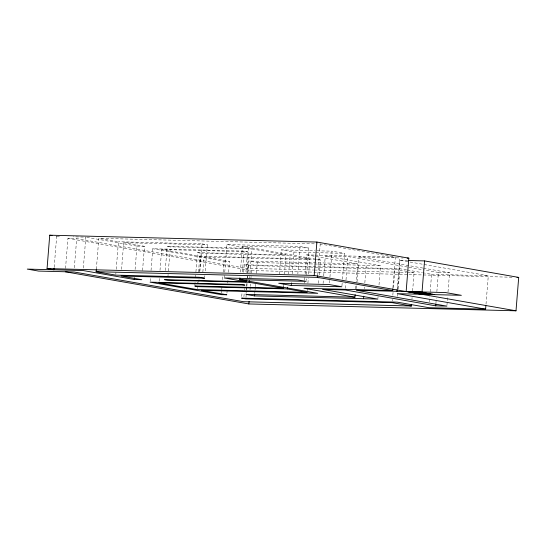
<?xml version="1.0" encoding="UTF-8"?>
<svg xmlns="http://www.w3.org/2000/svg" width="546" height="546" viewBox="0 0 546 546"><rect width="100%" height="100%" fill="white"/><g stroke="black" fill="none" stroke-linecap="round" stroke-linejoin="round"><path stroke-width="0.41" stroke-dasharray="2.73 2.05" d="M54.177 267.281L56.661 236.404L55.126 236.131M65.52 268.42L67.943 238.363L76.693 238.588L246.198 268.298L313.527 270.031M74.338 267.813L76.693 238.588M83.34 268.031L85.824 237.148L73.328 236.827M96.349 269.185L98.833 238.309L316.823 243.905M115.82 274.29L115.957 272.625M116.223 269.287L118.441 241.742L98.833 238.309M121.553 269.376L123.703 242.663L207.33 244.813L205.18 271.519M135.094 269.485L136.978 246.116L85.824 237.148M142.547 270.516L144.499 246.307L123.703 242.663M150.157 281.313L150.43 277.975M151.03 270.461L152.778 248.758L244.11 251.099L247.543 251.706L245.864 272.577M159.125 281.224L159.528 276.215M159.998 270.372L161.677 249.502L247.543 251.706M165.261 270.488L167.213 246.273L248.799 248.369L246.847 272.584M167.977 276.044L168.113 274.372M168.38 271.034L170.332 246.819L167.213 246.273M194.854 285.176L195.12 281.838M195.523 276.829L195.659 275.157M195.932 271.819L197.475 252.614L285.988 254.893L284.446 274.092M197.174 288.738L197.713 282.057M198.519 272.045L199.795 256.176L161.677 249.502M198.799 282.48L199.208 277.47M199.672 271.628L201.153 253.262L197.475 252.614M199.85 271.43L202.061 243.891L118.441 241.742M202.866 271.956L204.074 256.927L316.182 259.807M204.709 277.361L204.846 275.696M221.478 292.97L221.676 290.465M221.744 289.633L222.079 285.456M222.55 279.613L222.884 275.437M223.157 272.099L224.031 261.247L152.778 248.758M224.351 277.102L224.488 275.437M224.761 272.092L226.972 244.547L300.054 246.423L308.777 247.952L306.627 274.665M226.945 293.106L227.143 290.608M227.75 283.094L228.153 278.085M228.624 272.236L229.497 261.384L204.074 256.927M240.356 272.126L242.438 246.246L308.777 247.952M242.431 271.969L244.11 251.099M241.721 296.478L242.192 290.629M243.666 272.256L244.274 264.742L399.87 268.741L406.545 269.908M243.919 296.69L244.39 290.847M244.458 290.008L244.588 288.343M246.041 293.571L246.246 291.066M246.307 290.233L246.58 286.896M246.649 286.056L246.847 283.558M247.318 277.716L247.454 276.044M247.72 272.707L248.662 261.022L357.644 263.82L356.169 282.18M245.987 297.222L246.321 293.045M246.594 289.708L246.792 287.203M246.86 286.37L247.126 283.026M247.536 278.016L247.666 276.344M247.939 273.007L248.539 265.493L244.274 264.742M249.563 278.139L249.699 276.467M249.966 273.13L251.918 248.915L170.332 246.819M250.02 289.755L250.218 287.251M250.286 286.418L250.484 283.906M250.955 278.064L251.092 276.392M251.358 273.055L251.563 270.55L67.943 238.363M254.77 293.407L254.975 290.902M255.043 290.069L255.241 287.565M255.31 286.732L255.514 284.227M256.388 273.375L257.255 262.53L248.662 261.022M279.456 274.085L281.402 249.884L315.151 250.75M283.504 285.776L283.702 283.272M288.636 273.915L290.11 255.548L201.153 253.262M292.192 273.778L293.939 252.075L281.402 249.884M297.836 273.969L300.054 246.423M304.395 283.265L304.6 280.76M304.661 279.921L304.866 277.423M305.132 274.078L306.681 254.886L314.353 255.084M306.156 280.507L306.292 278.842M307.296 290.731L307.494 288.227M307.903 283.217L308.306 278.207M308.64 274.031L309.848 259.009L290.11 255.548M317.745 274.87L320.229 243.994L317.676 243.925M318.543 283.292L318.946 278.283M319.219 274.945L320.427 259.916L315.397 259.036M323.075 283.551L323.348 280.214M323.682 276.037L325.293 256.006L347.877 256.586L408.231 267.165M329.477 282.896L329.675 280.391M329.948 277.054L332.029 251.18L315.998 250.771M341.939 285.927L342.212 282.589M342.478 279.252L344.56 253.378L332.029 251.18M345.325 288.302L345.727 283.299M346 279.955L347.877 256.586M355.63 288.854L355.903 285.517M356.483 288.588L356.756 285.251M357.023 281.913L359.036 256.873L399.679 257.917L397.283 288.814M364.366 288.697L364.496 287.025M364.837 282.855L366.243 265.329M377.928 298.246L378.064 296.574M379.006 284.889L380.548 265.697L325.293 256.006M392.881 288.042L395.365 257.166L320.229 243.994M392.369 300.983L392.499 299.31M392.84 295.14L393.106 291.796M393.441 287.619L394.922 269.253L248.539 265.493M397.693 288.663L399.979 260.271L407.603 260.469M397.652 296.294L397.986 292.124M398.259 288.779L399.87 268.741M411.943 299.331L412.08 297.666M412.612 290.984L414.093 272.611L409.09 271.737M429.361 301.856L429.763 296.847M430.166 291.83L431.579 274.297L423.232 272.836M435.92 303.337L436.322 298.328M436.861 291.653L438.404 272.454L424.993 270.106M446.949 305.296L447.686 296.116M448.02 291.939L449.57 272.741L423.58 268.188M486.008 304.142L488.288 275.757L399.979 260.271M56.661 236.404L59.999 236.486M136.978 246.116L144.499 246.307M293.939 252.075L315.028 252.621M315.875 252.641L344.56 253.378M315.206 255.105L395.365 257.166M401.412 257.978L403.064 258.019M199.795 256.176L309.848 259.009M317.028 259.828L320.427 259.916M224.031 261.247L229.497 261.384M257.255 262.53L380.548 265.697M438.404 272.454L449.57 272.741M314.38 270.052L406.422 272.413M407.275 272.434L414.093 272.611M431.579 274.297L488.288 275.757M251.563 270.55L408.101 274.57M408.954 274.59L512.742 277.259M359.036 256.873L422.747 268.045M409.07 267.315L424.153 269.963M407.377 270.058L422.399 272.686M394.922 269.253L408.258 271.587M306.681 254.886L357.644 263.82M242.438 246.246L314.557 258.893M226.972 244.547L248.799 248.369M251.918 248.915L285.988 254.893M202.061 243.891L207.33 244.813"/><path stroke-width="0.82" d="M54.115 268.12L53.979 269.785L47.058 268.571L49.741 235.19L316.878 242.049L408.824 258.169L406.142 291.55M411.541 304.34L411.404 306.013L243.516 301.699L74.003 271.99L38.575 271.075L27.3 269.103L83.142 270.536L134.289 279.504L141.81 279.695L121.021 276.051L204.641 278.201L199.379 277.272L115.752 275.129L96.144 271.69L96.349 269.185M134.289 279.504L134.425 277.832M283.435 286.616L283.299 288.281L194.785 286.008L198.464 286.657L287.428 288.936L307.159 292.397L197.106 289.571L158.995 282.889L244.854 285.094L241.428 284.493L150.095 282.152L221.342 294.642L226.808 294.779L201.392 290.322L317.738 293.311L239.755 279.641L239.885 277.969M283.299 288.281L249.229 282.309L167.642 280.214L164.523 279.668L246.11 281.763L246.246 280.091M249.229 282.309L249.365 280.644M408.449 260.49L424.542 260.906L518.7 277.409L516.011 310.81L248.874 303.951L249.078 301.447M485.872 305.815L485.606 309.159L397.29 293.673L461.35 295.318L445.632 292.567L356.354 290.26L446.881 306.129L435.722 305.842L345.188 289.974L322.611 289.394L377.859 299.078L254.572 295.912L254.709 294.246M287.428 288.936L287.558 287.271M291.25 285.462L278.719 283.265L329.34 284.568L341.878 286.759L291.25 285.462L291.455 282.958M516.011 310.81L314.196 275.437L316.878 242.049M392.813 288.875L392.683 290.547L317.54 277.375L317.676 275.71M254.572 295.912L245.973 294.403L354.961 297.201L355.159 294.697M363.561 298.71L363.759 296.205M397.126 289.633L396.99 291.305M421.99 292.636L424.542 260.906M435.722 305.842L435.851 304.17M407.18 258.121L408.824 258.169M517.001 277.368L518.7 277.409M47.058 268.571L314.196 275.437M96.144 271.69L317.54 277.375M239.755 279.641L306.088 281.347L297.365 279.818L224.29 277.941L246.11 281.763M392.683 290.547L303.992 288.268L354.961 297.201M408.108 291.898L420.959 292.226M410.066 292.24L422.925 292.567M412.032 292.581L424.89 292.915M413.998 292.929L426.856 293.257M415.963 293.27L428.822 293.605M417.929 293.618L430.78 293.946M419.888 293.96L432.746 294.294M485.606 309.159L428.89 307.698L397.181 302.143L241.585 298.143L245.85 298.894L392.233 302.655L411.404 306.013M418.994 291.885L434.712 294.635M415.779 291.796L431.497 294.553M412.571 291.714L428.282 294.471M409.357 291.632L425.068 294.39M49.741 235.19L52.047 235.592M65.254 271.765L248.874 303.951"/></g></svg>
